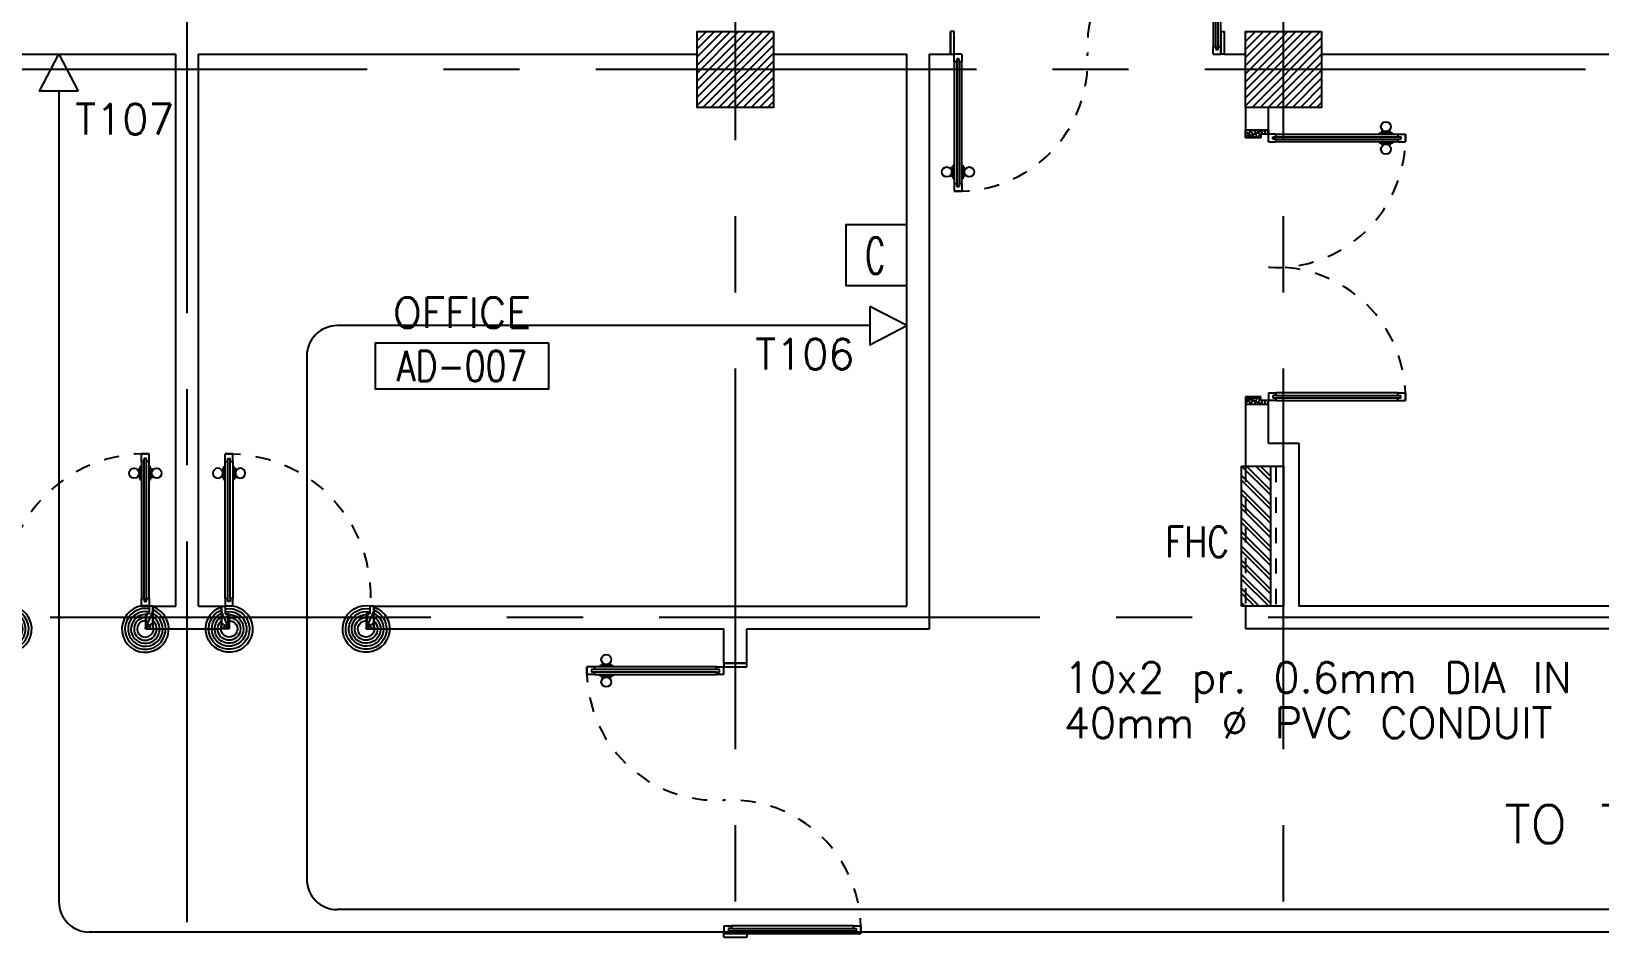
# Model space of a CAD drawing. Extents: x 0.8 to 94.1, y -6.1 to 84.2.
# Drawn here: x 59.17 to 69.47, y 28.79 to 34.72 of the extents above; entities that cross this region are included whole.
import ezdxf
from ezdxf.enums import TextEntityAlignment as Align

# ---------------------------------------------------------------- set-up
doc = ezdxf.new("R2010")
doc.units = 0
doc.header["$MEASUREMENT"] = 0
doc.linetypes.add('CENTERX2', pattern=[4, 2.5, -0.5, 0.5, -0.5])
doc.linetypes.add('HIDDEN', pattern=[0.375, 0.25, -0.125])
doc.layers.get('0').update_dxf_attribs({"color": 11, "linetype": 'CONTINUOUS'})
for name, color, linetype in [('AXES', 11, 'CENTERX2'), ('COL', 11, 'CONTINUOUS'), ('DIM', 11, 'CONTINUOUS'), ('DOOR', 11, 'CONTINUOUS'), ('E-CO', 6, 'CONTINUOUS'), ('E-TEL', 4, 'CONTINUOUS'), ('E-TEXT', 2, 'CONTINUOUS'), ('E-WIRE', 4, 'CONTINUOUS'), ('FHC', 11, 'CONTINUOUS'), ('HAT', 11, 'CONTINUOUS'), ('RM-BOX', 11, 'CONTINUOUS'), ('RM-NAME', 11, 'CONTINUOUS'), ('RM-NO', 11, 'CONTINUOUS'), ('WALL', 11, 'CONTINUOUS')]:
    doc.layers.add(name, color=color, linetype=linetype)
doc.styles.add('ROMANS', font='ROMANS.shx', dxfattribs={"width": 0.6})
doc.styles.get("Standard").update_dxf_attribs({"font": 'TXT.shx'})

# ---------------------------------------------------------------- blocks, each defined once
blk = doc.blocks.new('A$C24ED45A6')
at = {"layer": 'DOOR', "color": 0, "linetype": 'ByBlock'}
for p, q in [((925, 1100), (925, 1150)), ((925, 1150), (975, 1150)), ((975, 1150), (925, 1150)), ((975, 1100), (975, 1150)), ((909, 1055), (909, 990)), ((918, 1055), (909, 1055)), ((918, 978), (918, 1068)), ((925, 1068), (918, 1068)), ((918, 1055), (918, 990)), ((942, 1100), (925, 1100)), ((942, 1100), (942, 1120)), ((958, 1120), (942, 1120)), ((958, 1100), (958, 1120)), ((975, 1100), (958, 1100)), ((975, 1068), (982, 1068)), ((982, 978), (982, 1068)), ((982, 1055), (982, 990)), ((982, 1055), (991, 1055)), ((991, 1055), (991, 990)), ((918, 990), (909, 990)), ((925, 978), (918, 978)), ((975, 978), (982, 978)), ((982, 990), (991, 990)), ((0, 0), (0, 150)), ((0, 150), (25, 150)), ((25, 150), (25, 100)), ((925, 150), (925, 200)), ((925, 200), (942, 200)), ((925, 150), (975, 150)), ((942, 200), (942, 180)), ((942, 180), (958, 180)), ((958, 180), (958, 200)), ((958, 200), (975, 200)), ((975, 200), (975, 150)), ((1000, 150), (975, 150)), ((975, 150), (975, 100)), ((1000, 150), (1000, 0)), ((50, 0), (0, 0)), ((25, 100), (50, 100)), ((50, 100), (50, 0)), ((975, 100), (950, 100)), ((950, 100), (950, 0)), ((950, 0), (1000, 0))]:
    blk.add_line(p, q, dxfattribs=at)
at = {"layer": 'DOOR', "linetype": 'ByBlock'}
for p, q in [((925, 1100), (925, 200)), ((942, 200), (942, 1100)), ((958, 200), (958, 1100)), ((975, 200), (975, 1100))]:
    blk.add_line(p, q, dxfattribs=at)
at = {"layer": 'DOOR', "color": 9, "linetype": 'ByBlock'}
for p, q in [((50, 0), (0, 114)), ((950, 0), (1000, 114)), ((50, 0), (0, 40)), ((50, 0), (37, 100)), ((950, 0), (963, 100)), ((950, 0), (1000, 40))]:
    blk.add_line(p, q, dxfattribs=at)
at = {"layer": 'DOOR', "color": 0, "linetype": 'ByBlock'}
for centre in [(876, 1023), (1024, 1023)]:
    blk.add_circle(centre, 32.4, dxfattribs=at)
at = {"layer": 'DOOR', "linetype": 'HIDDEN', "ltscale": 0.5}
blk.add_arc((950, 222), 928, 88.456, 184.4816, dxfattribs=at)
at = {"layer": 'DOOR', "color": 9, "linetype": 'ByBlock'}
for centre, radius, start, end in [((50, 0), 154, 103.7142, 108.8947), ((50, 0), 134, 100.72, 111.8402), ((50, 0), 114, 102.6226, 115.9162), ((950, 0), 134, 68.1598, 79.28), ((950, 0), 114, 64.0838, 77.3774), ((950, 0), 154, 71.1053, 76.2858), ((50, 0), 94.4, 90, 121.9818), ((50, 0), 74.4, 90, 132.2236), ((50, 0), 54.4, 90, 156.7926), ((50, 0), 34.4, 90, 180), ((50, 0), 14.4, 90, 180), ((950, 0), 94.4, 58.0182, 90), ((950, 0), 74.4, 47.7764, 90), ((950, 0), 54.4, 23.2074, 90), ((950, 0), 34.4, 0, 90), ((950, 0), 14.4, 0, 90)]:
    blk.add_arc(centre, radius, start, end, dxfattribs=at)
at = {"layer": 'WALL'}
blk.add_line((1000, 0), (1000, 150), dxfattribs=at)
blk = doc.blocks.new('RM1')
at = {"layer": 'RM-BOX'}
blk.add_lwpolyline([(570, -200), (-570, -200), (-570, -500), (570, -500)], close=True, dxfattribs=at)
at = {"layer": 'RM-NAME', "style": 'ROMANS'}
for tag, p in [('ROOMNAME1', (0, 324)), ('ROOMNAME2', (0, 0))]:
    blk.add_attdef(tag, text='', height=200, dxfattribs=at).set_placement(p, align=Align.MIDDLE)
at = {"layer": 'RM-NO', "style": 'ROMANS', "width": 0.8}
blk.add_attdef('ROOMNO', text='', height=200, dxfattribs=at).set_placement((0, -350), align=Align.MIDDLE)
blk = doc.blocks.new('COL50')
at = {"layer": 'COL'}
blk.add_lwpolyline([(-250, 250), (-250, -250), (250, -250), (250, 250)], close=True, dxfattribs=at)
blk = doc.blocks.new('*X58')
at = {"color": 0}
for p, q in [((235129, 32277), (235612, 32761)), ((235129, 32330), (235559, 32761)), ((235129, 32383), (235506, 32761)), ((235129, 32436), (235453, 32761)), ((235129, 32489), (235400, 32761)), ((235129, 32542), (235347, 32761)), ((235129, 32595), (235294, 32761)), ((235129, 32649), (235241, 32761)), ((235129, 32702), (235188, 32761)), ((235129, 32755), (235135, 32761)), ((235165, 32261), (235629, 32724)), ((235218, 32261), (235629, 32671)), ((235271, 32261), (235629, 32618)), ((235324, 32261), (235629, 32565)), ((235377, 32261), (235629, 32512)), ((235430, 32261), (235629, 32459)), ((235483, 32261), (235629, 32406)), ((235537, 32261), (235629, 32353)), ((235590, 32261), (235629, 32300))]:
    blk.add_line(p, q, dxfattribs=at)
blk = doc.blocks.new('A$C272A55A0')
at = {"layer": 'DOOR', "color": 0, "linetype": 'ByBlock'}
for p, q in [((0, 900), (0, 1050)), ((50, 1050), (0, 1050)), ((50, 950), (50, 1050)), ((1750, 950), (1750, 1050)), ((1750, 1050), (1800, 1050)), ((1800, 1050), (1800, 900)), ((25, 950), (50, 950)), ((25, 900), (25, 950)), ((1775, 950), (1750, 950)), ((1775, 900), (1775, 950)), ((0, 900), (25, 900)), ((75, 900), (25, 900)), ((25, 850), (25, 900)), ((42, 850), (25, 850)), ((58, 870), (42, 870)), ((42, 870), (42, 850)), ((58, 850), (58, 870)), ((75, 850), (58, 850)), ((75, 900), (75, 850)), ((1725, 900), (1775, 900)), ((1725, 900), (1725, 850)), ((1725, 850), (1742, 850)), ((1742, 870), (1758, 870)), ((1742, 850), (1742, 870)), ((1758, 870), (1758, 850)), ((1758, 850), (1775, 850)), ((1800, 900), (1775, 900)), ((1775, 850), (1775, 900)), ((1718, 160), (1709, 160)), ((1709, 95), (1709, 160)), ((1725, 173), (1718, 173)), ((1718, 173), (1718, 83)), ((1718, 95), (1718, 160)), ((1775, 173), (1782, 173)), ((1782, 173), (1782, 83)), ((1782, 160), (1791, 160)), ((1782, 95), (1782, 160)), ((1791, 95), (1791, 160)), ((25, 50), (42, 50)), ((25, 50), (25, 0)), ((25, 0), (75, 0)), ((75, 0), (25, 0)), ((42, 50), (42, 30)), ((42, 30), (58, 30)), ((58, 50), (75, 50)), ((58, 50), (58, 30)), ((75, 50), (75, 0)), ((1718, 95), (1709, 95)), ((1725, 83), (1718, 83)), ((1742, 50), (1725, 50)), ((1725, 50), (1725, 0)), ((1775, 0), (1725, 0)), ((1725, 0), (1775, 0)), ((1742, 50), (1742, 30)), ((1758, 30), (1742, 30)), ((1775, 50), (1758, 50)), ((1758, 50), (1758, 30)), ((1775, 83), (1782, 83)), ((1775, 50), (1775, 0)), ((1782, 95), (1791, 95))]:
    blk.add_line(p, q, dxfattribs=at)
at = {"layer": 'DOOR', "color": 9, "linetype": 'ByBlock'}
for p, q in [((50, 1050), (0, 1010)), ((50, 1050), (0, 937)), ((50, 1050), (37, 950)), ((1750, 1050), (1800, 1010)), ((1750, 1050), (1800, 937)), ((1750, 1050), (1763, 950))]:
    blk.add_line(p, q, dxfattribs=at)
at = {"layer": 'DOOR', "linetype": 'ByBlock'}
for p, q in [((25, 850), (25, 50)), ((42, 850), (42, 50)), ((58, 850), (58, 50)), ((75, 50), (75, 850)), ((1725, 50), (1725, 850)), ((1742, 850), (1742, 50)), ((1758, 850), (1758, 50)), ((1775, 850), (1775, 50))]:
    blk.add_line(p, q, dxfattribs=at)
at = {"layer": 'DOOR', "color": 0, "linetype": 'ByBlock'}
for centre in [(1676, 128), (1824, 128)]:
    blk.add_circle(centre, 32.4, dxfattribs=at)
at = {"layer": 'DOOR', "color": 9, "linetype": 'ByBlock'}
for centre, radius, start, end in [((50, 1050), 34.4, 180, 270), ((50, 1050), 14.4, 180, 270), ((1750, 1050), 14.4, 270, 0), ((1750, 1050), 34.4, 270, 0), ((50, 1050), 54.4, 203.2074, 270), ((50, 1050), 74.4, 227.7764, 270), ((50, 1050), 94.4, 238.0182, 270), ((50, 1050), 114, 244.0838, 257.3774), ((1750, 1050), 54.4, 270, 336.7926), ((1750, 1050), 74.4, 270, 312.2236), ((1750, 1050), 94.4, 270, 301.9818), ((1750, 1050), 114, 282.6226, 295.9162), ((50, 1050), 134, 248.1598, 259.28), ((50, 1050), 154, 251.1053, 256.2858), ((1750, 1050), 134, 280.72, 291.8402), ((1750, 1050), 154, 283.7142, 288.8947)]:
    blk.add_arc(centre, radius, start, end, dxfattribs=at)
at = {"layer": 'DOOR', "linetype": 'HIDDEN', "ltscale": 0.5}
for centre, start, end in [((50, 851), 268.3174, 3.2965), ((1750, 851), 176.7035, 271.6826)]:
    blk.add_arc(centre, 851, start, end, dxfattribs=at)
at = {"layer": 'WALL', "linetype": 'ByBlock'}
blk.add_line((1800, 900), (1800, 1050), dxfattribs=at)
blk = doc.blocks.new('*X59')
at = {"color": 0}
for p, q in [((238729, 32271), (239219, 32761)), ((238729, 32324), (239165, 32761)), ((238729, 32377), (239112, 32761)), ((238729, 32430), (239059, 32761)), ((238729, 32483), (239006, 32761)), ((238729, 32536), (238953, 32761)), ((238729, 32589), (238900, 32761)), ((238729, 32642), (238847, 32761)), ((238729, 32695), (238794, 32761)), ((238729, 32748), (238741, 32761)), ((238772, 32261), (239229, 32718)), ((238825, 32261), (239229, 32665)), ((238878, 32261), (239229, 32612)), ((238931, 32261), (239229, 32559)), ((238984, 32261), (239229, 32506)), ((239037, 32261), (239229, 32453)), ((239090, 32261), (239229, 32400)), ((239143, 32261), (239229, 32347)), ((239196, 32261), (239229, 32294))]:
    blk.add_line(p, q, dxfattribs=at)
blk = doc.blocks.new('fe-door')
at = {"layer": 'DOOR', "color": 0, "linetype": 'ByBlock'}
for p, q in [((-900, 1775), (-900, 1725)), ((-900, 1725), (-900, 1775)), ((-850, 1775), (-900, 1775)), ((-870, 1758), (-870, 1742)), ((-850, 1758), (-870, 1758)), ((-850, 1775), (-850, 1758)), ((-818, 1775), (-818, 1782)), ((-728, 1782), (-818, 1782)), ((-805, 1782), (-805, 1791)), ((-805, 1791), (-740, 1791)), ((-805, 1782), (-740, 1782)), ((-740, 1782), (-740, 1791)), ((-728, 1775), (-728, 1782)), ((-50, 1758), (-50, 1775)), ((-50, 1775), (0, 1775)), ((-30, 1758), (-50, 1758)), ((-30, 1742), (-30, 1758)), ((150, 1800), (0, 1800)), ((0, 1800), (0, 1775)), ((0, 1725), (0, 1775)), ((0, 1775), (150, 1775)), ((150, 1775), (150, 1800)), ((-850, 1725), (-900, 1725)), ((-850, 1742), (-870, 1742)), ((-850, 1742), (-850, 1725)), ((-818, 1725), (-818, 1718)), ((-728, 1718), (-818, 1718)), ((-805, 1718), (-805, 1709)), ((-805, 1718), (-740, 1718)), ((-805, 1709), (-740, 1709)), ((-740, 1718), (-740, 1709)), ((-728, 1725), (-728, 1718)), ((-50, 1725), (-50, 1742)), ((-50, 1742), (-30, 1742)), ((0, 1725), (-50, 1725)), ((0, 75), (0, 25)), ((0, 75), (50, 75)), ((0, 0), (0, 25)), ((0, 25), (50, 25)), ((150, 25), (0, 25)), ((0, 0), (150, 0)), ((30, 58), (30, 42)), ((50, 58), (30, 58)), ((30, 42), (50, 42)), ((50, 75), (50, 58)), ((50, 42), (50, 25)), ((150, 25), (150, 0)), ((850, 58), (850, 75)), ((850, 75), (900, 75)), ((850, 58), (870, 58)), ((850, 25), (850, 42)), ((850, 42), (870, 42)), ((850, 25), (900, 25)), ((870, 42), (870, 58)), ((900, 25), (900, 75)), ((900, 75), (900, 25))]:
    blk.add_line(p, q, dxfattribs=at)
at = {"layer": 'DOOR', "linetype": 'ByBlock'}
for p, q in [((-50, 1775), (-850, 1775)), ((-50, 1758), (-850, 1758)), ((-50, 1742), (-850, 1742)), ((-850, 1725), (-50, 1725)), ((850, 75), (50, 75)), ((50, 58), (850, 58)), ((50, 42), (850, 42)), ((50, 25), (850, 25))]:
    blk.add_line(p, q, dxfattribs=at)
at = {"layer": 'DOOR', "color": 0, "linetype": 'ByBlock'}
for centre in [(-773, 1824), (-773, 1676)]:
    blk.add_circle(centre, 32.4, dxfattribs=at)
at = {"layer": 'DOOR', "linetype": 'HIDDEN', "ltscale": 0.5}
for centre, start, end in [((-49, 1750), 178.3174, 273.2965), ((49, 50), 358.3174, 93.2965)]:
    blk.add_arc(centre, 851, start, end, dxfattribs=at)
at = {"layer": 'WALL'}
for p, q in [((0, 1800), (150, 1800)), ((0, 0), (150, 0))]:
    blk.add_line(p, q, dxfattribs=at)
at = {"layer": 'WALL', "linetype": 'ByBlock'}
blk.add_line((0, 1800), (150, 1800), dxfattribs=at)

msp = doc.modelspace()

# ---------------------------------------------------------------- hatches: boundary and pattern name
at = {"layer": 'FHC', "linetype": 'ByBlock', "ltscale": 0.3}
h = msp.add_hatch(dxfattribs=at)
h.set_pattern_fill('ANSI32', color=11, scale=175, angle=-90, style=0)
h.set_pattern_definition([(315, (36.07069, 264.060506), (0.046403882, 0.046403882), []), (315, (36.07069, 264.02957), (0.046403882, 0.046403882), [])])
h.paths.add_polyline_path([(67.1217, 30.9443), (67.3117, 30.9443), (67.3117, 31.8643), (67.1217, 31.8643)])
h.paths.add_polyline_path([(66.7006, 32.0769), (67.1214, 32.0769), (67.1214, 31.8144), (66.7006, 31.8144)], flags=9)

# ---------------------------------------------------------------- linework, layer by layer
at = {"layer": 'AXES'}
for p, q in [((63.7967, 6.005), (63.7967, 83.5441)), ((67.3967, 6.005), (67.3967, 83.5441)), ((60.1967, 12.8693), (60.1967, 71.6893)), ((93.3795, 34.4693), (23.5567, 34.4693)), ((81.7967, 30.8693), (7.3367, 30.8693))]:
    msp.add_line(p, q, dxfattribs=at)
at = {"layer": 'E-CO', "color": 4}
msp.add_lwpolyline([(64.9217, 33.4492), (64.5217, 33.4492), (64.5217, 33.0492), (64.9217, 33.0492)], close=True, dxfattribs=at)
at = {"layer": 'E-TEL', "color": 4}
for points in [[(59.48, 34.3271), (59.2275, 34.3271), (59.3537, 34.5693), (59.3537, 34.5693)], [(64.6795, 32.9126), (64.6795, 32.6601), (64.9217, 32.7863), (64.9217, 32.7863)]]:
    msp.add_lwpolyline(points, close=True, dxfattribs=at)
at = {"layer": 'E-WIRE', "color": 4}
for p, q in [((59.3537, 34.3271), (59.3537, 29.0033)), ((64.6795, 32.7863), (61.1818, 32.7863)), ((60.9818, 32.5863), (60.9818, 29.1505)), ((71.63, 28.9505), (61.1818, 28.9505)), ((71.63, 28.8033), (59.5537, 28.8033))]:
    msp.add_line(p, q, dxfattribs=at)
for centre, start, end in [((61.1818, 32.5863), 90, 180), ((61.1818, 29.1505), 180, 270), ((59.5537, 29.0033), 180, 270)]:
    msp.add_arc(centre, 0.2, start, end, dxfattribs=at)
at = {"layer": 'FHC', "linetype": 'ByBlock', "ltscale": 0.3}
for p, q in [((67.1217, 30.9443), (67.1217, 31.8643)), ((67.1217, 31.8643), (67.3117, 31.8643)), ((67.3117, 31.8643), (67.3117, 30.9443)), ((67.3117, 30.9443), (67.1217, 30.9443))]:
    msp.add_line(p, q, dxfattribs=at)
at = {"layer": 'FHC', "color": 250, "linetype": 'HIDDEN', "ltscale": 0.25}
msp.add_line((67.1467, 31.8615), (67.1467, 30.9488), dxfattribs=at)
at = {"layer": 'WALL'}
for p, q in [((65.2092, 34.5693), (65.2092, 34.7193)), ((67.0092, 34.5693), (67.0092, 34.7193)), ((56.8467, 34.5693), (60.1217, 34.5693)), ((60.1217, 30.9443), (60.1217, 34.5693)), ((60.2717, 34.5693), (63.5467, 34.5693)), ((60.2717, 30.9443), (60.2717, 34.5693)), ((64.0467, 34.5693), (64.9217, 34.5693)), ((64.9217, 30.9443), (64.9217, 34.5693)), ((65.0709, 34.5693), (65.2092, 34.5693)), ((65.0717, 30.7943), (65.0717, 34.5693)), ((67.0092, 34.5693), (67.1459, 34.5693)), ((67.6467, 34.5693), (72.0467, 34.5693)), ((67.1467, 34.2193), (67.1467, 34.0693)), ((67.2967, 34.2193), (67.2967, 34.0693)), ((67.2967, 34.0693), (67.1467, 34.0693)), ((67.1467, 32.2693), (67.1467, 31.8643)), ((67.2967, 32.2693), (67.1467, 32.2693)), ((67.2967, 32.2693), (67.2967, 32.0143)), ((67.2967, 32.0143), (67.4967, 32.0143)), ((67.4967, 32.0143), (67.4967, 30.9443)), ((67.1467, 31.8643), (67.3967, 31.8643)), ((67.3967, 31.8643), (67.3967, 30.9443)), ((59.9717, 30.9443), (60.1217, 30.9443)), ((59.9717, 30.9443), (59.9717, 30.7943)), ((60.2717, 30.9443), (60.4217, 30.9443)), ((60.4217, 30.9443), (60.4217, 30.7943)), ((61.4217, 30.9443), (64.9217, 30.9443)), ((61.4217, 30.9443), (61.4217, 30.7943)), ((67.3967, 30.9443), (67.1444, 30.9443)), ((67.1467, 30.9443), (67.1467, 30.7943)), ((67.3467, 30.9443), (67.3467, 30.9443)), ((72.0467, 30.9443), (67.4967, 30.9443)), ((59.9717, 30.7943), (60.4217, 30.7943)), ((61.4217, 30.7943), (63.7217, 30.7943)), ((63.7217, 30.5693), (63.7217, 30.7943)), ((63.8717, 30.7943), (65.0717, 30.7943)), ((63.8717, 30.5693), (63.8717, 30.7943)), ((72.1967, 30.7943), (67.1467, 30.7943)), ((63.8717, 30.5693), (63.7217, 30.5693))]:
    msp.add_line(p, q, dxfattribs=at)
at = {"layer": 'WALL', "color": 250, "linetype": 'HIDDEN', "ltscale": 0.25}
msp.add_line((67.3467, 31.8577), (67.3467, 30.9561), dxfattribs=at)

# ---------------------------------------------------------------- block references
at = {"layer": 'COL', "xscale": -0.001000000047497451, "yscale": 0.0009999999892897904, "zscale": 0.001}
for p in [(63.7967, 34.4693), (67.3967, 34.4693)]:
    msp.add_blockref('COL50', p, dxfattribs=at)
at = {"layer": 'DIM', "xscale": 0.0009999999892897904, "yscale": 0.0009999999892897904, "zscale": 0.001, "rotation": 90}
msp.add_blockref('fe-door', (67.0092, 34.5693), dxfattribs=at)
at = {"layer": 'DIM', "xscale": 0.001000000047497451, "yscale": 0.0009999999892897904, "zscale": 0.001}
msp.add_blockref('fe-door', (63.7217, 28.7693), dxfattribs=at)
at = {"layer": 'DOOR', "color": 0, "xscale": 0.0009999999892897904, "yscale": 0.0009999999892897904, "zscale": 0.001, "rotation": 90}
msp.add_blockref('A$C272A55A0', (68.1971, 32.2693), dxfattribs=at)
at = {"layer": 'DOOR', "color": 0, "yscale": 0.0009999999892897904, "zscale": 0.001}
for p, xscale in [((58.9717, 30.7943), 0.001000000047497451), ((61.4217, 30.7943), -0.001000000047497451)]:
    msp.add_blockref('A$C24ED45A6', p, dxfattribs=dict(at, xscale=xscale))
at = {"layer": 'HAT', "xscale": 0.001000000047497451, "yscale": 0.0009999999892897904, "zscale": 0.001}
for name in ['*X58', '*X59']:
    msp.add_blockref(name, (-171.5819, 1.9583), dxfattribs=at)
msp.add_blockref('RM1', (62.0016, 32.8717), dxfattribs=at).add_auto_attribs({'ROOMNO': 'AD-007', 'ROOMNAME2': 'OFFICE'})

# ---------------------------------------------------------------- texts
at = {"layer": 'E-CO', "color": 2, "style": 'ROMANS', "width": 0.6}
msp.add_text('C', height=0.24, dxfattribs=at).set_placement((64.6501, 33.1264))
at = {"layer": 'E-TEXT', "color": 4}
for s, height, p in [('T107', 0.2, (59.4614, 34.0425)), ('T106', 0.2, (63.9271, 32.4994)), ('10x2 pr. 0.6mm DIA IN', 0.2, (65.954, 30.3753, -2.4)), ('40mm %%C PVC CONDUIT', 0.2, (65.954, 30.0772, -2.4)), ('TO TTB3', 0.25, (68.8488, 29.3872, -2.4))]:
    msp.add_text(s, height=height, dxfattribs=at).set_placement(p)
at = {"layer": 'FHC', "style": 'ROMANS', "width": 0.8}
msp.add_text('FHC', height=0.2, dxfattribs=at).set_placement((66.6212, 31.2667))

doc.saveas('drawing.dxf')
